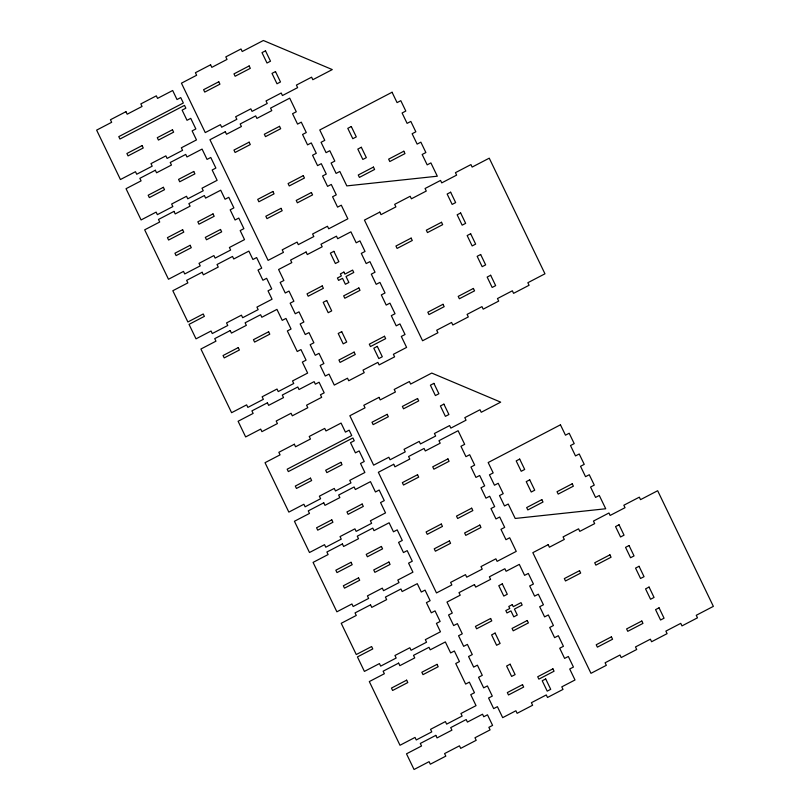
<?xml version="1.0" encoding="UTF-8"?>
<svg xmlns="http://www.w3.org/2000/svg" width="810" height="810" viewBox="0 0 810 810"><rect width="100%" height="100%" fill="white"/><g stroke="black" fill="none" stroke-linecap="round" stroke-linejoin="round"><path stroke-width="1.21" d="M210.6 64.8L195.412 72.718L196.638 75.259L181.44 83.177L205.254 132.587L220.441 124.669L221.667 127.221L236.864 119.303L235.639 116.761L250.827 108.844L252.052 111.385L267.249 103.467L266.024 100.926L281.212 93.008L282.437 95.55L297.634 87.632L296.409 85.091L311.607 77.173L312.832 79.714L332.292 69.579L263.351 40.5L242.22 51.516L240.995 48.975L225.798 56.892L227.023 59.434L211.825 67.351L210.6 64.8M125.945 111.679L110.444 119.748L111.669 122.29L96.633 130.126L120.437 179.536L135.483 171.7L136.708 174.241L152.199 166.172L150.974 163.63L165.868 155.874L167.093 158.416L182.584 150.336L181.359 147.795L196.476 139.917L192.122 130.886L195.848 128.952L190.745 118.361L187.019 120.305L182.118 110.13L185.844 108.186L184.498 105.381L119.931 139.026L118.776 136.637L183.344 103.002L180.741 97.595L177.015 99.539L172.672 90.507L157.555 98.385L156.33 95.843L140.829 103.913L142.054 106.464L127.17 114.22L125.945 111.679M265.498 50.817L261.994 52.63L266.996 63.018L270.5 61.195L265.498 50.817M218.781 81.78L203.594 89.697L204.738 92.077L219.935 84.169L218.781 81.78M249.166 65.944L233.979 73.862L235.123 76.251L250.32 68.334L249.166 65.944M275.491 71.574L271.998 73.396L277 83.774L280.493 81.952L275.491 71.574M142.094 145.597L126.897 153.505L128.051 155.895L143.248 147.977L142.094 145.597M172.479 129.762L157.292 137.68L158.436 140.069L173.634 132.151L172.479 129.762M225.302 131.726L209.952 139.725L268.09 260.385L283.439 252.386L282.214 249.844L297.098 242.089L298.323 244.63L313.824 236.55L312.599 234.009L327.483 226.253L328.708 228.795L347.854 218.821L341.293 205.203L337.567 207.137L332.566 196.759L336.292 194.825L331.29 184.437L327.564 186.381L322.562 176.003L326.288 174.059L321.286 163.681L317.56 165.625L312.559 155.236L316.285 153.303L311.283 142.924L307.557 144.858L302.555 134.48L306.281 132.536L301.279 122.158L297.553 124.102L292.552 113.714L296.278 111.78L289.707 98.152L270.57 108.125L271.785 110.646L256.892 118.402L255.687 115.891L240.185 123.97L241.41 126.512L226.527 134.268L225.302 131.726M155.348 170.252L139.857 178.321L141.082 180.863L126.036 188.7L141.092 219.945L156.138 212.109L157.363 214.65L172.854 206.58L171.629 204.039L186.523 196.273L187.748 198.825L203.239 190.745L202.014 188.203L217.131 180.326L212.159 169.999L215.875 168.065L210.772 157.474L207.056 159.408L202.075 149.081L186.958 156.958L185.733 154.416L170.242 162.486L171.467 165.027L156.573 172.793L155.348 170.252M249.146 142.165L233.948 150.083L235.102 152.472L250.29 144.555L249.146 142.165M279.531 126.33L264.333 134.247L265.488 136.637L280.685 128.719L279.531 126.33M163.377 187.302L148.179 195.22L149.334 197.599L164.521 189.682L163.377 187.302M193.762 171.467L178.565 179.385L179.719 181.774L194.906 173.856L193.762 171.467M392.06 92.249L319.768 129.975L324.78 140.353L321.064 142.297L326.076 152.665L329.802 150.721L334.813 161.099L331.098 163.033L336.109 173.411L339.835 171.467L346.812 185.895L437.319 176.205L430.9 162.911L427.174 164.855L422.152 154.487L425.878 152.543L420.866 142.165L417.14 144.109L412.128 133.741L415.844 131.797L410.832 121.419L407.106 123.363L402.094 112.995L405.81 111.051L400.798 100.683L397.072 102.617L392.06 92.249M173.988 211.38L158.487 219.459L159.712 222.001L144.676 229.837L168.48 279.248L183.516 271.411L184.741 273.952L200.242 265.872L199.017 263.331L213.901 255.575L215.126 258.117L230.627 250.047L229.402 247.506L244.519 239.618L240.175 230.587L243.891 228.653L238.788 218.062L235.072 220.006L230.172 209.831L233.887 207.886L228.785 197.306L225.069 199.24L220.715 190.208L205.598 198.096L204.373 195.544L188.872 203.624L190.097 206.165L175.213 213.921L173.988 211.38M351.287 126.522L347.794 128.345L352.806 138.713L356.299 136.89L351.287 126.522M182.635 229.726L167.447 237.644L168.591 240.033L183.789 232.116L182.635 229.726M213.02 213.901L197.832 221.819L198.977 224.198L214.174 216.28L213.02 213.901M272.899 191.474L257.712 199.381L258.856 201.771L274.053 193.853L272.899 191.474M303.284 175.638L288.097 183.556L289.241 185.946L304.438 178.028L303.284 175.638M361.321 147.268L357.817 149.091L362.839 159.459L366.333 157.636L361.321 147.268M190.137 245.298L174.94 253.216L176.094 255.606L191.281 247.688L190.137 245.298M220.523 229.463L205.325 237.381L206.479 239.77L221.677 231.852L220.523 229.463M281.029 208.342L265.832 216.25L266.986 218.639L282.184 210.721L281.029 208.342M311.415 192.507L296.227 200.424L297.371 202.814L312.569 194.896L311.415 192.507M373.45 167.073L358.263 175L359.417 177.39L374.605 169.462L373.45 167.073M403.825 151.217L388.638 159.145L389.792 161.534L404.98 153.606L403.825 151.217M202.135 272.271L186.644 280.351L187.869 282.892L172.824 290.729L187.88 321.975L203.229 313.976L204.373 316.366L189.034 324.365L196.01 338.843L211.056 331.007L212.281 333.548L227.772 325.478L226.547 322.927L241.441 315.171L242.666 317.712L258.157 309.643L256.932 307.101L272.059 299.224L268.019 290.841L271.735 288.897L266.632 278.306L262.916 280.25L258.015 270.074L261.731 268.14L256.628 257.55L252.912 259.494L248.873 251.11L233.746 258.987L232.521 256.446L217.029 264.516L218.254 267.057L203.361 274.823L202.135 272.271M379.789 212.109L364.439 220.097L422.577 340.757L437.926 332.758L436.701 330.217L451.585 322.461L452.81 325.002L468.312 316.933L467.087 314.381L481.97 306.625L483.195 309.167L498.697 301.097L497.472 298.556L512.355 290.79L513.581 293.341L529.082 285.262L527.857 282.72L544.968 273.8L489.25 158.173L472.139 167.083L470.934 164.592L455.443 172.672L456.627 175.122L441.733 182.888L440.549 180.427L425.058 188.507L426.283 191.049L411.389 198.804L410.164 196.273L394.673 204.343L395.898 206.884L381.004 214.64L379.789 212.109M306.079 252.001L290.587 260.081L291.813 262.622L278.589 269.507L283.885 280.483L280.159 282.427L285.262 293.017L288.988 291.074L293.888 301.249L290.162 303.183L295.265 313.774L298.991 311.83L303.892 322.005L300.166 323.949L305.269 334.53L308.995 332.596L313.895 342.772L310.169 344.706L315.272 355.296L318.998 353.352L323.899 363.528L320.173 365.472L325.276 376.053L329.002 374.119L334.287 385.094L347.5 378.209L348.725 380.751L364.227 372.671L363.001 370.13L377.885 362.374L379.11 364.915L394.612 356.845L393.387 354.304L406.6 347.409L401.315 336.433L405.041 334.5L399.938 323.909L396.212 325.843L391.311 315.677L395.037 313.733L389.934 303.142L386.208 305.087L381.308 294.911L385.033 292.977L379.93 282.386L376.204 284.33L371.304 274.155L375.03 272.211L369.927 261.63L366.201 263.564L361.3 253.388L365.026 251.454L359.923 240.864L356.197 242.808L350.912 231.832L337.689 238.717L336.464 236.176L320.973 244.245L322.198 246.787L307.304 254.553L306.079 252.001M333.882 251.323L330.389 253.135L335.391 263.523L338.884 261.701L333.882 251.323M450.643 192.213L447.15 194.035L452.152 204.414L455.645 202.591L450.643 192.213M230.222 330.561L214.731 338.631L215.956 341.182L200.91 349.019L231.599 412.695L246.635 404.858L247.86 407.4L263.361 399.33L262.136 396.789L277.02 389.023L278.245 391.574L293.746 383.494L292.521 380.953L307.638 373.076L302.343 362.1L306.069 360.156L300.966 349.576L297.25 351.51L287.337 330.956L291.063 329.022L285.96 318.431L282.234 320.365L276.949 309.39L261.833 317.267L260.607 314.725L245.116 322.805L246.341 325.347L231.447 333.102L230.222 330.561M343.885 272.079L340.392 273.901L341.375 275.947L337.426 278.012L338.58 280.392L342.529 278.336L345.394 284.28L348.887 282.457L346.022 276.514L353.767 272.474L352.623 270.094L344.868 274.134L343.885 272.079M411.136 238.11L395.938 246.027L397.092 248.417L412.28 240.499L411.136 238.11M441.521 222.274L426.323 230.192L427.477 232.581L442.665 224.664L441.521 222.274M460.647 212.969L457.154 214.792L462.156 225.17L465.649 223.357L460.647 212.969M322.238 285.92L307.041 293.838L308.195 296.227L323.382 288.309L322.238 285.92M326.703 300.51L323.2 302.332L328.202 312.711L331.705 310.888L326.703 300.51M238.251 347.611L223.054 355.529L224.208 357.909L239.395 350.001L238.251 347.611M268.636 331.776L253.439 339.694L254.593 342.083L269.781 334.166L268.636 331.776M358.85 287.945L343.653 295.863L344.807 298.252L360.005 290.334L358.85 287.945M470.65 233.736L467.157 235.558L472.159 245.936L475.652 244.114L470.65 233.736M480.654 254.492L477.161 256.314L482.163 266.692L485.656 264.87L480.654 254.492M341.709 331.654L338.205 333.477L343.207 343.855L346.71 342.033L341.709 331.654M490.658 275.258L487.164 277.071L492.166 287.459L495.659 285.636L490.658 275.258M443.019 304.287L427.822 312.204L428.976 314.584L444.163 306.676L443.019 304.287M473.404 288.451L458.207 296.369L459.361 298.758L474.559 290.841L473.404 288.451M354.122 352.097L338.924 360.015L340.078 362.404L355.266 354.486L354.122 352.097M384.507 336.261L369.309 344.179L370.464 346.569L385.661 338.651L384.507 336.261M267.411 402.813L251.91 410.883L253.135 413.424L238.099 421.261L245.653 436.934L260.688 429.097L261.913 431.649L277.415 423.569L276.19 421.028L291.074 413.272L292.299 415.813L307.8 407.734L306.575 405.192L321.692 397.315L320.466 394.774L324.192 392.83L319.089 382.239L315.363 384.183L314.138 381.642L299.022 389.519L297.796 386.977L282.295 395.047L283.52 397.599L268.636 405.354L267.411 402.813M377.308 346.376L373.815 348.199L378.817 358.577L382.31 356.754L377.308 346.376M379.009 397.366L363.811 405.283L365.037 407.825L349.849 415.743L373.653 465.153L388.851 457.235L390.076 459.776L405.263 451.858L404.038 449.317L419.226 441.399L420.451 443.941L435.648 436.033L434.423 433.482L449.611 425.574L450.846 428.115L466.033 420.198L464.808 417.656L480.006 409.738L481.231 412.28L500.691 402.145L431.75 373.066L410.619 384.072L409.394 381.53L394.197 389.448L395.422 391.989L380.234 399.907L379.009 397.366M294.344 444.234L278.842 452.314L280.068 454.856L265.032 462.692L288.836 512.102L303.882 504.265L305.107 506.807L320.598 498.737L319.373 496.186L334.267 488.43L335.492 490.971L350.983 482.902L349.758 480.36L364.875 472.483L360.521 463.452L364.247 461.508L359.154 450.917L355.428 452.861L350.527 442.685L354.253 440.751L352.897 437.947L288.33 471.592L287.175 469.203L351.753 435.557L349.15 430.161L345.425 432.105L341.071 423.073L325.954 430.95L324.729 428.409L309.228 436.479L310.453 439.02L295.569 446.776L294.344 444.234M433.897 383.373L430.404 385.195L435.405 395.574L438.899 393.751L433.897 383.373M387.18 414.335L371.992 422.253L373.137 424.642L388.334 416.725L387.18 414.335M417.565 398.51L402.378 406.428L403.522 408.807L418.719 400.889L417.565 398.51M443.9 404.139L440.397 405.952L445.399 416.34L448.902 414.517L443.9 404.139M310.493 478.153L295.306 486.071L296.45 488.46L311.647 480.543L310.493 478.153M340.878 462.318L325.691 470.235L326.835 472.625L342.033 464.707L340.878 462.318M393.7 464.292L378.351 472.291L436.489 592.94L451.838 584.952L450.613 582.4L465.497 574.644L466.722 577.186L482.223 569.116L480.998 566.575L495.882 558.819L497.117 561.36L516.253 551.387L509.692 537.759L505.966 539.703L500.965 529.325L504.691 527.381L499.689 517.003L495.963 518.947L490.961 508.558L494.687 506.625L489.685 496.246L485.959 498.18L480.958 487.802L484.684 485.858L479.682 475.48L475.956 477.424L470.954 467.036L474.68 465.102L469.678 454.724L465.952 456.658L460.951 446.28L464.677 444.346L458.106 430.717L438.969 440.691L440.184 443.202L425.291 450.967L424.086 448.457L408.584 456.526L409.809 459.067L394.926 466.823L393.7 464.292M323.747 502.808L308.256 510.887L309.481 513.429L294.435 521.265L309.491 552.511L324.537 544.674L325.762 547.216L341.253 539.136L340.028 536.595L354.922 528.839L356.147 531.38L371.638 523.311L370.413 520.769L385.53 512.892L380.558 502.565L384.274 500.62L379.171 490.03L375.455 491.974L370.474 481.646L355.357 489.524L354.132 486.972L338.641 495.052L339.866 497.593L324.972 505.349L323.747 502.808M417.545 474.721L402.347 482.638L403.501 485.028L418.699 477.11L417.545 474.721M447.93 458.895L432.732 466.813L433.887 469.192L449.084 461.285L447.93 458.895M331.776 519.858L316.578 527.776L317.733 530.165L332.93 522.247L331.776 519.858M362.161 504.033L346.964 511.94L348.118 514.33L363.315 506.412L362.161 504.033M560.459 424.815L488.167 462.54L493.179 472.908L489.463 474.852L494.475 485.231L498.201 483.286L503.212 493.654L499.497 495.599L504.508 505.977L508.234 504.033L515.211 518.461L605.718 508.761L599.299 495.477L595.573 497.421L590.561 487.043L594.277 485.099L589.265 474.731L585.539 476.675L580.527 466.297L584.243 464.363L579.231 453.985L575.505 455.929L570.493 445.551L574.209 443.617L569.197 433.239L565.471 435.183L560.459 424.815M342.387 543.945L326.886 552.015L328.111 554.556L313.075 562.393L336.879 611.803L351.925 603.966L353.15 606.508L368.641 598.438L367.416 595.897L382.31 588.141L383.535 590.682L399.026 582.603L397.801 580.061L412.928 572.184L408.574 563.153L412.29 561.219L407.197 550.628L403.471 552.562L398.571 542.396L402.286 540.452L397.194 529.861L393.468 531.805L389.114 522.774L373.997 530.651L372.772 528.11L357.271 536.179L358.496 538.731L343.612 546.487L342.387 543.945M519.686 459.078L516.193 460.9L521.205 471.278L524.698 469.456L519.686 459.078M351.034 562.292L335.846 570.21L336.99 572.599L352.188 564.681L351.034 562.292M381.419 546.456L366.231 554.374L367.375 556.764L382.573 548.846L381.419 546.456M441.298 524.029L426.111 531.947L427.265 534.337L442.452 526.419L441.298 524.029M471.683 508.194L456.496 516.112L457.65 518.501L472.837 510.583L471.683 508.194M529.72 479.824L526.227 481.646L531.238 492.024L534.732 490.202L529.72 479.824M358.536 577.864L343.349 585.772L344.493 588.161L359.691 580.244L358.536 577.864M388.921 562.029L373.734 569.946L374.878 572.336L390.076 564.418L388.921 562.029M449.428 540.898L434.241 548.815L435.385 551.205L450.583 543.287L449.428 540.898M479.814 525.062L464.626 532.98L465.77 535.37L480.968 527.452L479.814 525.062M541.849 499.638L526.662 507.566L527.816 509.946L543.004 502.018L541.849 499.638M572.224 483.783L557.037 491.71L558.191 494.09L573.379 486.172L572.224 483.783M370.545 604.837L355.043 612.907L356.268 615.458L341.223 623.295L356.279 654.541L371.628 646.542L372.772 648.931L357.433 656.92L364.409 671.409L379.455 663.572L380.68 666.114L396.171 658.034L394.946 655.492L409.84 647.737L411.065 650.278L426.556 642.208L425.331 639.657L440.458 631.78L436.418 623.396L440.134 621.462L435.041 610.872L431.315 612.816L426.414 602.64L430.13 600.696L425.037 590.115L421.311 592.049L417.272 583.666L402.155 591.543L400.93 589.002L385.428 597.081L386.653 599.623L371.77 607.378L370.545 604.837M548.188 544.664L532.838 552.663L590.976 673.323L606.326 665.324L605.1 662.783L619.984 655.017L621.209 657.568L636.711 649.488L635.486 646.947L650.369 639.191L651.594 641.733L667.096 633.653L665.871 631.111L680.754 623.356L681.979 625.897L697.481 617.827L696.256 615.286L713.367 606.366L657.659 490.728L640.538 499.649L639.333 497.158L623.842 505.237L625.026 507.688L610.133 515.443L608.948 512.993L593.457 521.073L594.682 523.614L579.788 531.37L578.573 528.829L563.072 536.909L564.297 539.44L549.403 547.206L548.188 544.664M474.478 584.567L458.986 592.637L460.212 595.188L446.988 602.073L452.284 613.048L448.558 614.982L453.661 625.573L457.387 623.639L462.287 633.805L458.561 635.749L463.664 646.339L467.39 644.396L472.291 654.571L468.565 656.505L473.668 667.096L477.394 665.162L482.294 675.327L478.568 677.271L483.671 687.852L487.397 685.918L492.298 696.094L488.572 698.028L493.675 708.618L497.401 706.674L502.686 717.65L515.899 710.765L517.124 713.316L532.626 705.237L531.4 702.695L546.284 694.939L547.509 697.481L563.011 689.401L561.786 686.86L575.009 679.975L569.713 668.999L573.439 667.055L568.337 656.475L564.611 658.408L559.71 648.233L563.436 646.299L558.333 635.708L554.607 637.652L549.706 627.477L553.433 625.533L548.329 614.952L544.603 616.886L539.703 606.71L543.429 604.776L538.326 594.186L534.6 596.13L529.699 585.954L533.426 584.02L528.322 573.429L524.596 575.363L519.311 564.388L506.088 571.283L504.863 568.731L489.372 576.811L490.597 579.353L475.703 587.108L474.478 584.567M502.281 583.878L498.788 585.701L503.79 596.079L507.283 594.256L502.281 583.878M619.042 524.779L615.549 526.591L620.551 536.979L624.044 535.157L619.042 524.779M398.621 663.117L383.13 671.196L384.355 673.738L369.309 681.574L399.998 745.261L415.034 737.424L416.259 739.965L431.76 731.886L430.535 729.344L445.419 721.588L446.644 724.13L462.145 716.06L460.92 713.519L476.037 705.642L470.752 694.666L474.468 692.722L469.365 682.131L465.649 684.075L455.746 663.522L459.462 661.578L454.359 650.997L450.643 652.931L445.348 641.955L430.231 649.833L429.006 647.291L413.515 655.361L414.74 657.902L399.846 665.668L398.621 663.117M512.284 604.645L508.791 606.457L509.774 608.512L505.825 610.568L506.979 612.957L510.928 610.902L513.793 616.845L517.286 615.023L514.421 609.079L522.167 605.04L521.022 602.65L513.267 606.69L512.284 604.645M579.535 570.675L564.337 578.583L565.491 580.972L580.679 573.055L579.535 570.675M609.92 554.84L594.722 562.758L595.876 565.147L611.064 557.229L609.92 554.84M629.046 545.535L625.553 547.357L630.555 557.736L634.048 555.913L629.046 545.535M490.637 618.486L475.44 626.403L476.594 628.793L491.781 620.875L490.637 618.486M495.102 633.076L491.609 634.898L496.611 645.276L500.104 643.454L495.102 633.076M406.65 680.167L391.453 688.085L392.607 690.474L407.794 682.557L406.65 680.167M437.035 664.342L421.838 672.26L422.992 674.639L438.19 666.731L437.035 664.342M527.249 620.511L512.062 628.428L513.206 630.818L528.404 622.9L527.249 620.511M639.049 566.291L635.556 568.114L640.558 578.492L644.051 576.679L639.049 566.291M649.053 587.058L645.56 588.88L650.562 599.258L654.055 597.436L649.053 587.058M510.108 664.21L506.614 666.033L511.616 676.421L515.109 674.598L510.108 664.21M659.056 607.814L655.563 609.636L660.565 620.014L664.058 618.202L659.056 607.814M611.418 636.842L596.221 644.76L597.375 647.149L612.573 639.232L611.418 636.842M641.803 621.017L626.606 628.924L627.76 631.314L642.958 623.396L641.803 621.017M522.521 684.663L507.333 692.58L508.477 694.96L523.675 687.052L522.521 684.663M552.906 668.827L537.719 676.745L538.863 679.134L554.06 671.217L552.906 668.827M435.81 735.369L420.309 743.448L421.534 745.99L406.498 753.826L414.052 769.5L429.087 761.663L430.312 764.205L445.814 756.135L444.589 753.583L459.472 745.828L460.698 748.369L476.199 740.299L474.974 737.758L490.091 729.881L488.865 727.339L492.591 725.395L487.488 714.805L483.762 716.749L482.537 714.207L467.421 722.085L466.195 719.543L450.694 727.613L451.919 730.154L437.035 737.91L435.81 735.369M545.707 678.942L542.214 680.764L547.216 691.143L550.709 689.32L545.707 678.942"/></g></svg>
